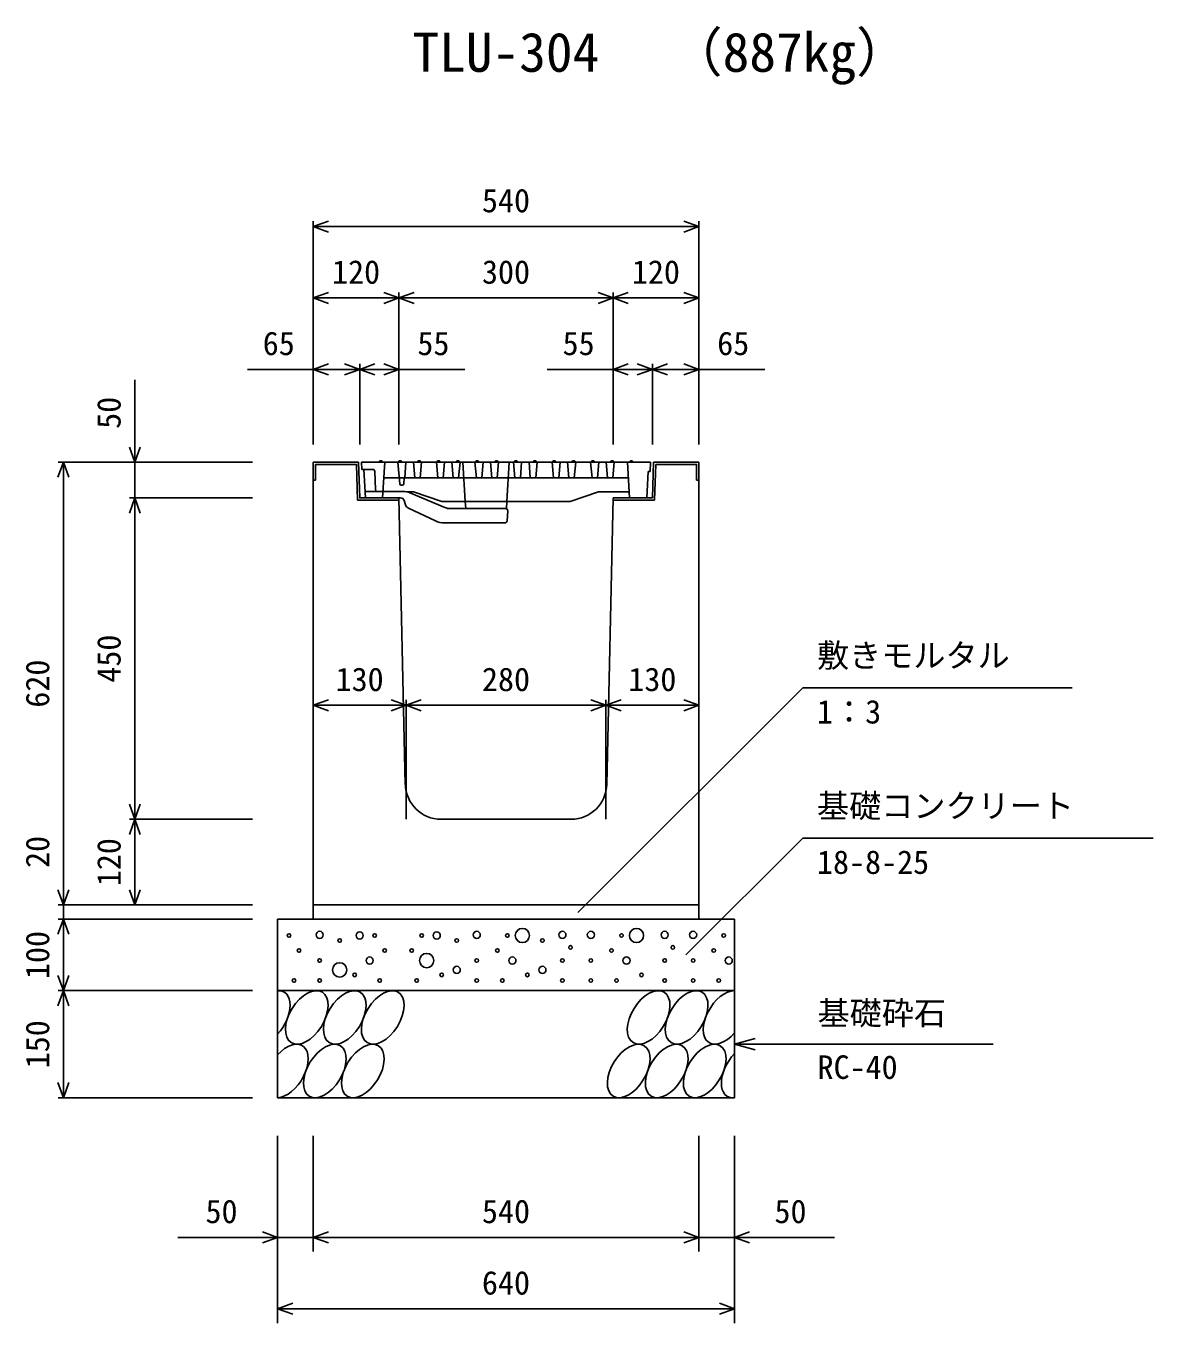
# Model space of a CAD drawing. Units: millimetres, scale not verified. Extents: x -12600 to 12600, y -4455 to 4455.
# Drawn here: x 6930 to 8508, y 11 to 1828 of the extents above; entities that cross this region are included whole.
import ezdxf
from ezdxf.enums import TextEntityAlignment as Align

# ---------------------------------------------------------------- set-up
doc = ezdxf.new("R2010")
doc.units = ezdxf.units.MM
doc.header["$LTSCALE"] = 15
for name, color, linetype, lineweight in [('0-0_DIM', 7, 'Continuous', 25), ('0-2_HATCH', 6, 'Continuous', 25), ('0-5_OUTLINE', 3, 'Continuous', 25), ('0-7_TXT', 7, 'Continuous', 25)]:
    doc.layers.add(name, color=color, linetype=linetype, lineweight=lineweight)
doc.styles.add('ＭＳ ゴシック', font='')
doc.styles.get('ＭＳ ゴシック').set_extended_font_data('MS Gothic')

msp = doc.modelspace()

# ---------------------------------------------------------------- linework, layer by layer
at = {"layer": '0-0_DIM'}
for p, q in [((7332.12, 1554.18), (7332.12, 1241.56)), ((7872.12, 1546.68), (7332.12, 1546.68)), ((7872.12, 1554.18), (7872.12, 1241.56)), ((7452.12, 1454.18), (7452.12, 1241.56)), ((7752.12, 1454.18), (7752.12, 1241.56)), ((7452.12, 1446.68), (7332.12, 1446.68)), ((7452.12, 1446.68), (7752.12, 1446.68)), ((7752.12, 1446.68), (7872.12, 1446.68)), ((7332.12, 1346.68), (7239.81, 1346.68)), ((7332.12, 1346.68), (7397.12, 1346.68)), ((7397.12, 1354.18), (7397.12, 1241.56)), ((7452.12, 1346.68), (7397.12, 1346.68)), ((7452.12, 1346.68), (7544.44, 1346.68)), ((7752.12, 1346.68), (7659.81, 1346.68)), ((7752.12, 1346.68), (7807.12, 1346.68)), ((7807.12, 1354.18), (7807.12, 1241.56)), ((7872.12, 1346.68), (7807.12, 1346.68)), ((7872.12, 1346.68), (7964.44, 1346.68)), ((7082.12, 1216.64), (7082.12, 1331.84)), ((6974.62, 1216.64), (7247.12, 1216.64)), ((6982.12, 1216.64), (6982.12, 596.64)), ((7082.12, 1216.64), (7082.12, 1166.64)), ((7074.62, 1166.64), (7247.12, 1166.64)), ((7082.12, 1166.64), (7082.12, 716.64)), ((8017.69, 900.88), (7702.82, 586)), ((8017.69, 900.88), (8395.35, 900.88)), ((7462.12, 876.22), (7332.12, 876.22)), ((7462.12, 716.64), (7462.12, 883.72)), ((7462.12, 876.22), (7742.12, 876.22)), ((7742.12, 716.64), (7742.12, 883.72)), ((7742.12, 876.22), (7872.12, 876.22)), ((7074.62, 716.64), (7247.12, 716.64)), ((7082.12, 716.64), (7082.12, 596.64)), ((8017.69, 690.29), (7854.04, 526.64)), ((8017.69, 690.29), (8508.44, 690.29)), ((6974.62, 596.64), (7247.12, 596.64)), ((6974.62, 576.64), (7247.12, 576.64)), ((6974.62, 476.64), (7247.12, 476.64)), ((6982.12, 476.64), (6982.12, 326.64)), ((7922.12, 401.64), (7951.1, 409.4)), ((7922.12, 401.64), (7951.1, 393.87)), ((7922.12, 401.64), (8284.59, 401.64)), ((6974.62, 326.64), (7247.12, 326.64)), ((7282.12, 11.12), (7282.12, 273.47)), ((7332.12, 111.12), (7332.12, 273.47)), ((7872.12, 111.12), (7872.12, 273.47)), ((7922.12, 11.12), (7922.12, 273.47)), ((7142.24, 131.12), (7282.12, 131.12)), ((7282.12, 131.12), (7332.12, 131.12)), ((7332.12, 131.12), (7872.12, 131.12)), ((7922.12, 131.12), (7872.12, 131.12)), ((8062.01, 131.12), (7922.12, 131.12)), ((7282.12, 31.12), (7922.12, 31.12))]:
    msp.add_line(p, q, dxfattribs=at)
for points in [[(7353.27, 1538.98), (7332.12, 1546.68), (7353.27, 1554.37)], [(7850.98, 1554.37), (7872.12, 1546.68), (7850.98, 1538.98)], [(7353.27, 1438.98), (7332.12, 1446.68), (7353.27, 1454.37)], [(7430.98, 1438.98), (7452.12, 1446.68), (7430.98, 1454.37)], [(7473.27, 1438.98), (7452.12, 1446.68), (7473.27, 1454.37)], [(7730.98, 1454.37), (7752.12, 1446.68), (7730.98, 1438.98)], [(7773.27, 1454.37), (7752.12, 1446.68), (7773.27, 1438.98)], [(7850.98, 1454.37), (7872.12, 1446.68), (7850.98, 1438.98)], [(7353.27, 1354.37), (7332.12, 1346.68), (7353.27, 1338.98)], [(7375.98, 1354.37), (7397.12, 1346.68), (7375.98, 1338.98)], [(7418.27, 1354.37), (7397.12, 1346.68), (7418.27, 1338.98)], [(7430.98, 1354.37), (7452.12, 1346.68), (7430.98, 1338.98)], [(7773.27, 1354.37), (7752.12, 1346.68), (7773.27, 1338.98)], [(7785.98, 1354.37), (7807.12, 1346.68), (7785.98, 1338.98)], [(7828.27, 1354.37), (7807.12, 1346.68), (7828.27, 1338.98)], [(7850.98, 1354.37), (7872.12, 1346.68), (7850.98, 1338.98)], [(7074.43, 1237.78), (7082.12, 1216.64), (7089.82, 1237.78)], [(6974.43, 1195.5), (6982.12, 1216.64), (6989.82, 1195.5)], [(7074.43, 1145.5), (7082.12, 1166.64), (7089.82, 1145.5)], [(7353.27, 883.91), (7332.12, 876.22), (7353.27, 868.52)], [(7440.98, 883.91), (7462.12, 876.22), (7440.98, 868.52)], [(7483.27, 883.91), (7462.12, 876.22), (7483.27, 868.52)], [(7720.98, 883.91), (7742.12, 876.22), (7720.98, 868.52)], [(7763.27, 883.91), (7742.12, 876.22), (7763.27, 868.52)], [(7850.98, 883.91), (7872.12, 876.22), (7850.98, 868.52)], [(7089.82, 737.78), (7082.12, 716.64), (7074.43, 737.78)], [(7074.43, 695.5), (7082.12, 716.64), (7089.82, 695.5)], [(6989.82, 617.78), (6982.12, 596.64), (6974.43, 617.78)], [(7089.82, 617.78), (7082.12, 596.64), (7074.43, 617.78)], [(6982.12, 596.64), (6982.12, 576.64), (6982.12, 476.64)], [(6989.82, 555.5), (6982.12, 576.64), (6974.43, 555.5)], [(6989.82, 497.78), (6982.12, 476.64), (6974.43, 497.78)], [(6989.82, 455.5), (6982.12, 476.64), (6974.43, 455.5)], [(6989.82, 347.78), (6982.12, 326.64), (6974.43, 347.78)], [(7260.98, 138.82), (7282.12, 131.12), (7260.98, 123.43)], [(7353.27, 138.82), (7332.12, 131.12), (7353.27, 123.43)], [(7850.98, 138.82), (7872.12, 131.12), (7850.98, 123.43)], [(7943.27, 138.82), (7922.12, 131.12), (7943.27, 123.43)], [(7303.27, 38.82), (7282.12, 31.12), (7303.27, 23.43)], [(7900.98, 38.82), (7922.12, 31.12), (7900.98, 23.43)]]:
    msp.add_lwpolyline(points, dxfattribs=at)
at = {"layer": '0-2_HATCH'}
for p, q in [((7423.62, 1216.64), (7424.52, 1217.84)), ((7426.12, 1218.64), (7427.12, 1218.64)), ((7428.72, 1217.84), (7429.62, 1216.64)), ((7450.62, 1216.64), (7451.52, 1217.84)), ((7453.12, 1218.64), (7454.12, 1218.64)), ((7455.72, 1217.84), (7456.62, 1216.64)), ((7477.62, 1216.64), (7478.52, 1217.84)), ((7480.12, 1218.64), (7481.12, 1218.64)), ((7482.72, 1217.84), (7483.62, 1216.64)), ((7504.62, 1216.64), (7505.52, 1217.84)), ((7507.12, 1218.64), (7508.12, 1218.64)), ((7509.72, 1217.84), (7510.62, 1216.64)), ((7531.62, 1216.64), (7532.52, 1217.84)), ((7534.12, 1218.64), (7535.12, 1218.64)), ((7536.72, 1217.84), (7537.62, 1216.64)), ((7558.62, 1216.64), (7559.52, 1217.84)), ((7561.12, 1218.64), (7562.12, 1218.64)), ((7563.72, 1217.84), (7564.62, 1216.64)), ((7585.62, 1216.64), (7586.52, 1217.84)), ((7588.12, 1218.64), (7589.12, 1218.64)), ((7590.72, 1217.84), (7591.62, 1216.64)), ((7612.62, 1216.64), (7613.52, 1217.84)), ((7615.12, 1218.64), (7616.12, 1218.64)), ((7617.72, 1217.84), (7618.62, 1216.64)), ((7639.62, 1216.64), (7640.52, 1217.84)), ((7642.12, 1218.64), (7643.12, 1218.64)), ((7644.72, 1217.84), (7645.62, 1216.64)), ((7666.62, 1216.64), (7667.52, 1217.84)), ((7669.12, 1218.64), (7670.12, 1218.64)), ((7671.72, 1217.84), (7672.62, 1216.64)), ((7693.62, 1216.64), (7694.52, 1217.84)), ((7696.12, 1218.64), (7697.12, 1218.64)), ((7698.72, 1217.84), (7699.62, 1216.64)), ((7720.62, 1216.64), (7721.52, 1217.84)), ((7723.12, 1218.64), (7724.12, 1218.64)), ((7725.72, 1217.84), (7726.62, 1216.64)), ((7747.62, 1216.64), (7748.52, 1217.84)), ((7750.12, 1218.64), (7751.12, 1218.64)), ((7752.72, 1217.84), (7753.62, 1216.64)), ((7774.62, 1216.64), (7775.52, 1217.84)), ((7777.12, 1218.64), (7778.12, 1218.64)), ((7779.72, 1217.84), (7780.62, 1216.64)), ((7335.32, 1213.44), (7335.32, 1191.64)), ((7804.62, 1216.64), (7399.62, 1216.64)), ((7399.62, 1216.64), (7400.22, 1206.64)), ((7400.22, 1206.64), (7415.24, 1206.64)), ((7418.24, 1203.76), (7419.26, 1178.24)), ((7429.12, 1166.64), (7432.12, 1216.64)), ((7453.38, 1186.46), (7450.6, 1216.64)), ((7461.97, 1216.64), (7460.22, 1194.64)), ((7474.13, 1194.64), (7472.37, 1216.64)), ((7483.78, 1216.64), (7481.71, 1194.64)), ((7506.59, 1194.64), (7504.61, 1216.64)), ((7515.97, 1216.64), (7514.22, 1194.64)), ((7528.03, 1194.64), (7526.37, 1216.64)), ((7537.77, 1216.64), (7535.74, 1194.64)), ((7544.98, 1161.64), (7541.68, 1216.64)), ((7560.59, 1194.64), (7558.57, 1216.64)), ((7570.19, 1216.64), (7568.22, 1194.64)), ((7582.03, 1194.64), (7580.37, 1216.64)), ((7591.77, 1216.64), (7589.74, 1194.64)), ((7603.18, 1161.64), (7606.48, 1216.64)), ((7612.57, 1216.64), (7614.59, 1194.64)), ((7623.97, 1216.64), (7622.22, 1194.64)), ((7636.03, 1194.64), (7634.37, 1216.64)), ((7645.77, 1216.64), (7643.74, 1194.64)), ((7666.57, 1216.64), (7668.59, 1194.64)), ((7677.97, 1216.64), (7676.22, 1194.64)), ((7690.04, 1194.64), (7688.37, 1216.64)), ((7699.77, 1216.64), (7697.74, 1194.64)), ((7720.57, 1216.64), (7722.59, 1194.64)), ((7731.97, 1216.64), (7730.22, 1194.64)), ((7744.03, 1194.64), (7742.35, 1216.64)), ((7753.77, 1216.64), (7751.74, 1194.64)), ((7811.73, 1213.44), (7810.23, 1163.44)), ((7332.12, 1191.64), (7335.32, 1191.64)), ((7773.44, 1194.64), (7430.8, 1194.64)), ((7455.37, 1184.64), (7456.82, 1184.64)), ((7458.81, 1186.44), (7459.63, 1194.64)), ((7394.02, 1163.44), (7452.12, 1163.44)), ((7404.58, 1175.64), (7421, 1175.64)), ((7421, 1175.64), (7428.08, 1175.64)), ((7428.08, 1175.64), (7429.66, 1175.64)), ((7429.66, 1175.64), (7458.58, 1175.64)), ((7459.21, 1163.11), (7461.08, 1157.03)), ((7471.62, 1175.36), (7463.25, 1175.36)), ((7466.28, 1174.1), (7516.49, 1153.18)), ((7512.12, 1161.64), (7472.6, 1175.2)), ((7732.62, 1175.36), (7771.78, 1175.36)), ((7752.03, 1163.44), (7810.23, 1163.44)), ((7465.34, 1152.14), (7503.08, 1134.47)), ((7524.18, 1151.64), (7601.43, 1151.64)), ((7545.58, 1151.64), (7544.98, 1161.64)), ((7602.58, 1151.64), (7603.18, 1161.64)), ((7604.43, 1148.49), (7603.73, 1134.49)), ((7515.8, 1131.64), (7600.73, 1131.64))]:
    msp.add_line(p, q, dxfattribs=at)
for points in [[(7335.32, 1213.44), (7392.52, 1213.44), (7394.02, 1163.44)], [(7402.72, 1206.64), (7405.12, 1166.64), (7454.43, 1166.64)], [(7801.34, 1203.64), (7799.12, 1166.64), (7775.12, 1166.64), (7772.12, 1216.64)], [(7804.62, 1216.64), (7803.84, 1203.64), (7801.34, 1203.64)], [(7811.73, 1213.44), (7868.92, 1213.44), (7868.92, 1191.64), (7872.12, 1191.64)], [(7512.12, 1161.64), (7692.12, 1161.64), (7731.65, 1175.2)]]:
    msp.add_lwpolyline(points, dxfattribs=at)
for centre, radius in [((7625.01, 553.82), 10), ((7784.86, 553.82), 10), ((7298.13, 553.82), 2.5), ((7341.02, 554.69), 5), ((7369.06, 546.81), 2.5), ((7397.09, 553.82), 5), ((7418.13, 553.82), 2.5), ((7483.98, 553.82), 2.5), ((7505.01, 553.82), 5), ((7533.05, 546.81), 2.5), ((7561.09, 554.69), 5), ((7603.98, 553.82), 2.5), ((7653.05, 546.81), 2.5), ((7681.09, 554.69), 5), ((7720.93, 554.69), 5), ((7763.83, 553.82), 2.5), ((7824.34, 554.69), 5), ((7864.18, 554.69), 5), ((7907.08, 553.82), 2.5), ((7312.14, 532.81), 2.5), ((7432.14, 532.81), 2.5), ((7469.96, 532.81), 2.5), ((7490.99, 518.8), 10), ((7589.96, 532.81), 2.5), ((7692.43, 537.12), 2.5), ((7749.81, 532.81), 2.5), ((7835.68, 537.12), 2.5), ((7893.06, 532.81), 2.5), ((7341.02, 518.8), 2.5), ((7369.06, 505.67), 10), ((7411.11, 518.8), 5), ((7533.05, 505.67), 5), ((7561.09, 518.8), 2.5), ((7610.99, 518.8), 5), ((7653.05, 505.67), 5), ((7681.09, 518.8), 2.5), ((7720.93, 518.8), 2.5), ((7770.84, 518.8), 5), ((7824.34, 518.8), 2.5), ((7864.18, 518.8), 2.5), ((7914.09, 518.8), 5), ((7305.13, 490.79), 2.5), ((7341.02, 490.79), 2.5), ((7390.09, 498.66), 2.5), ((7425.13, 490.79), 2.5), ((7476.97, 490.79), 2.5), ((7512.02, 498.66), 2.5), ((7561.09, 490.79), 2.5), ((7596.97, 490.79), 2.5), ((7632.02, 498.66), 2.5), ((7681.09, 490.79), 2.5), ((7720.93, 490.79), 2.5), ((7756.82, 490.79), 2.5), ((7791.87, 498.66), 2.5), ((7824.34, 490.79), 2.5), ((7864.18, 490.79), 2.5), ((7900.07, 490.79), 2.5)]:
    msp.add_circle(centre, radius, dxfattribs=at)
for centre, radius, start, end in [((7426.12, 1216.64), 2, 90, 143.1301), ((7427.12, 1216.64), 2, 36.8699, 90), ((7453.12, 1216.64), 2, 90, 143.1301), ((7454.12, 1216.64), 2, 36.8699, 90), ((7480.12, 1216.64), 2, 90, 143.1301), ((7481.12, 1216.64), 2, 36.8699, 90), ((7507.12, 1216.64), 2, 90, 143.1301), ((7508.12, 1216.64), 2, 36.8699, 90), ((7534.12, 1216.64), 2, 90, 143.1301), ((7535.12, 1216.64), 2, 36.8699, 90), ((7561.12, 1216.64), 2, 90, 143.1301), ((7562.12, 1216.64), 2, 36.8699, 90), ((7588.12, 1216.64), 2, 90, 143.1301), ((7589.12, 1216.64), 2, 36.8699, 90), ((7615.12, 1216.64), 2, 90, 143.1301), ((7616.12, 1216.64), 2, 36.8699, 90), ((7642.12, 1216.64), 2, 90, 143.1301), ((7643.12, 1216.64), 2, 36.8699, 90), ((7669.12, 1216.64), 2, 90, 143.1301), ((7670.12, 1216.64), 2, 36.8699, 90), ((7696.12, 1216.64), 2, 90, 143.1301), ((7697.12, 1216.64), 2, 36.8699, 90), ((7723.12, 1216.64), 2, 90, 143.1301), ((7724.12, 1216.64), 2, 36.8699, 90), ((7750.12, 1216.64), 2, 90, 143.1301), ((7751.12, 1216.64), 2, 36.8699, 90), ((7777.12, 1216.64), 2, 90, 143.1301), ((7778.12, 1216.64), 2, 36.8699, 90), ((7415.24, 1203.64), 3, 2.29061, 90), ((7455.37, 1186.64), 2, 185.26013, 270), ((7456.82, 1186.64), 2, 270, 354.28941), ((7422.26, 1178.36), 3, 182.29061, 245.14517), ((7426.82, 1178.36), 3, 294.85483, 356.56637), ((7454.43, 1161.64), 5, 17.10273, 90), ((7458.58, 1155.64), 20, 67.38014, 90), ((7471.62, 1172.36), 3, 71.06531, 90), ((7732.62, 1172.36), 3, 90, 108.93469), ((7771.78, 1172.36), 3, 3.43363, 90), ((7468.73, 1159.38), 8, 197.10273, 244.91641), ((7524.18, 1171.64), 20, 247.38014, 270), ((7601.43, 1148.64), 3, 357.13759, 90), ((7515.8, 1161.64), 30, 244.91641, 270), ((7600.73, 1134.64), 3, 270, 357.13759)]:
    msp.add_arc(centre, radius, start, end, dxfattribs=at)
for centre, start_param, end_param in [((7269.76, 439.12), 4.385593, 6.6745444), ((7908.27, 439.12), 0.3357715, 4.4411806), ((7295.08, 364.13), 3.5111464, 7.548991), ((7933.59, 364.13), 1.2110787, 3.5658734)]:
    msp.add_ellipse(centre, major_axis=(21.81, 35.31), ratio=0.5792, start_param=start_param, end_param=end_param, dxfattribs=at)
for centre in [(7322.97, 439.12), (7376.18, 439.12), (7429.39, 439.12), (7801.85, 439.12), (7855.06, 439.12), (7348.29, 364.13), (7401.5, 364.13), (7773.96, 364.13), (7827.17, 364.13), (7880.38, 364.13)]:
    msp.add_ellipse(centre, major_axis=(21.81, 35.31), ratio=0.5792, dxfattribs=at)
at = {"layer": '0-5_OUTLINE'}
for p, q in [((7332.12, 1216.64), (7332.12, 576.64)), ((7332.12, 1216.64), (7395.62, 1216.64)), ((7808.62, 1216.64), (7807.12, 1166.64)), ((7808.62, 1216.64), (7872.12, 1216.64)), ((7872.12, 1216.64), (7872.12, 576.64)), ((7452.12, 1166.64), (7461.04, 765.53)), ((7752.12, 1166.64), (7743.21, 765.53)), ((7752.12, 1166.64), (7807.12, 1166.64)), ((7693.22, 716.64), (7511.03, 716.64)), ((7332.12, 596.64), (7872.12, 596.64)), ((7922.12, 576.64), (7282.12, 576.64)), ((7922.12, 326.64), (7922.12, 576.64)), ((7922.12, 476.64), (7282.12, 476.64))]:
    msp.add_line(p, q, dxfattribs=at)
for points in [[(7395.62, 1216.64), (7397.12, 1166.64), (7452.12, 1166.64)], [(7922.12, 326.64), (7282.12, 326.64), (7282.12, 576.64)]]:
    msp.add_lwpolyline(points, dxfattribs=at)
for centre, start, end in [((7511.03, 766.64), 181.27303, 270), ((7693.22, 766.64), 270, 358.72697)]:
    msp.add_arc(centre, 50, start, end, dxfattribs=at)

# ---------------------------------------------------------------- texts
at = {"layer": '0-0_DIM', "style": 'ＭＳ ゴシック'}
for s, p in [('540', (7568.37, 1556.68)), ('120', (7358.37, 1456.68)), ('300', (7568.37, 1456.68)), ('120', (7778.37, 1456.68)), ('65', (7261.31, 1356.68)), ('65', (7897.94, 1356.68)), ('55', (7477.94, 1356.68)), ('55', (7681.31, 1356.68)), ('敷きモルタル', (8037.69, 919.61)), ('130', (7363.37, 886.22)), ('280', (7568.37, 886.22)), ('130', (7773.37, 886.22)), ('1：3', (8037.69, 840.8)), ('基礎コンクリート', (8037.69, 709.03)), ('18-8-25', (8037.69, 630.21)), ('基礎砕石', (8038.45, 418.81)), ('RC-40', (8038.45, 343.12)), ('50', (7181.13, 141.12)), ('540', (7568.37, 141.12)), ('50', (7978.12, 141.12)), ('640', (7568.37, 41.12))]:
    msp.add_text(s, height=32.99, dxfattribs=at).set_placement(p, align=Align.BOTTOM_LEFT)
for s, p in [('50', (7072.12, 1263.37)), ('450', (7072.12, 907.89)), ('620', (6972.12, 872.89)), ('20', (6972.12, 648.45)), ('120', (7072.12, 622.89)), ('100', (6972.12, 492.89)), ('150', (6972.12, 367.89))]:
    msp.add_text(s, height=32.99, rotation=90, dxfattribs=at).set_placement(p, align=Align.BOTTOM_LEFT)
at = {"layer": '0-7_TXT', "style": 'ＭＳ ゴシック'}
for s, p in [('TLU-304', (7470.87, 1746.87)), ('（887kg）', (7830.49, 1746.87))]:
    msp.add_text(s, height=54.99, dxfattribs=at).set_placement(p, align=Align.BOTTOM_LEFT)

doc.saveas('drawing.dxf')
